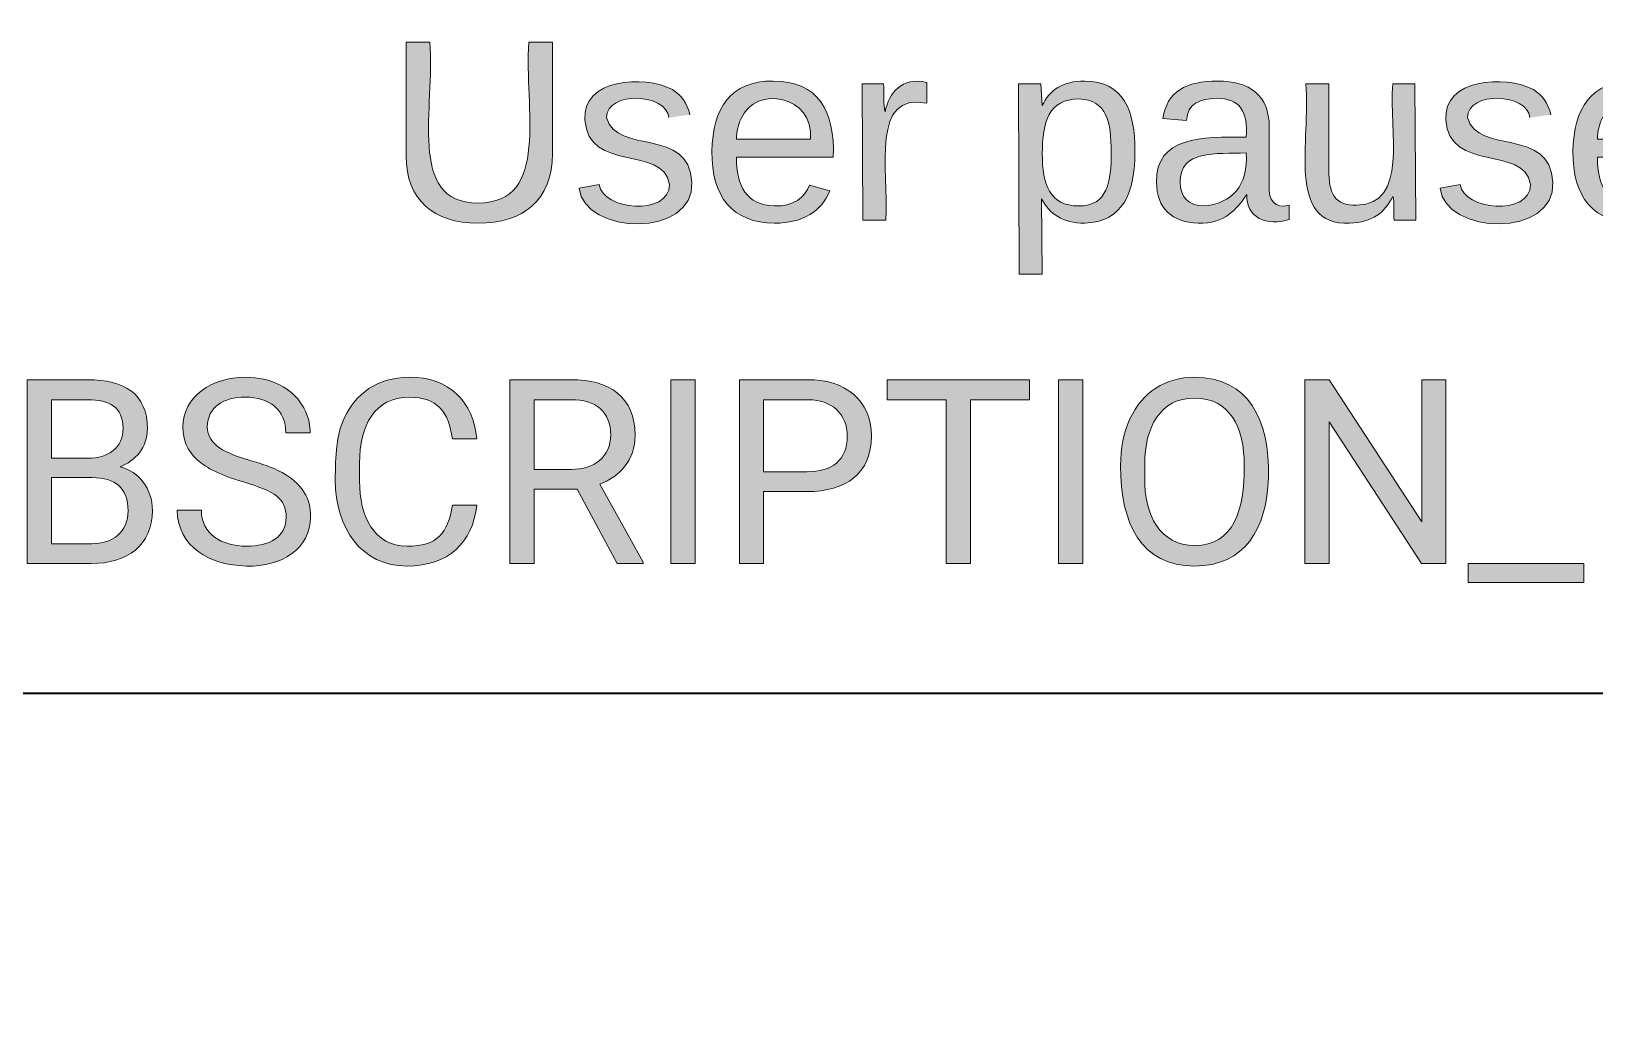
# Model space of a CAD drawing. Extents: x 3 to 1760, y 20 to 1040.
# Drawn here: x 566.7 to 660.8, y 562.4 to 622.4 of the extents above; entities that cross this region are included whole.
import ezdxf

# ---------------------------------------------------------------- set-up
doc = ezdxf.new("R2010")
doc.units = 0
doc.header["$MEASUREMENT"] = 0
doc.layers.add('Layer 1', color=7, linetype='Continuous', lineweight=0)

# ---------------------------------------------------------------- blocks, each defined once
blk = doc.blocks.new('Block_148')
at = {"layer": 'Layer 1', "true_color": 0x282c33, "transparency": 33554687}
h = blk.add_hatch(color=250, dxfattribs=at)
h.dxf.hatch_style = 2
edge = h.paths.add_edge_path()
edge.add_spline(control_points=[(598.112, 615.082), (598.069, 612.274), (596.384, 610.891), (593.618, 610.891), (590.982, 610.891), (589.297, 612.274), (589.297, 614.953), (589.297, 614.953), (589.297, 621.78), (589.297, 621.78), (589.297, 621.78), (590.723, 621.78), (590.723, 621.78), (591.069, 617.934), (589.297, 612.101), (593.618, 612.101), (598.026, 612.101), (596.384, 617.848), (596.686, 621.78), (596.686, 621.78), (598.112, 621.78), (598.112, 621.78), (598.112, 621.78), (598.112, 615.082), (598.112, 615.082)], knot_values=[0, 0, 0, 0, 1, 1, 1, 2, 2, 2, 3, 3, 3, 4, 4, 4, 5, 5, 5, 6, 6, 6, 7, 7, 7, 8, 8, 8, 8], degree=3, periodic=0)
edge.add_line((598.112, 615.082), (598.112, 615.082))
h = blk.add_hatch(color=250, dxfattribs=at)
h.dxf.hatch_style = 2
edge = h.paths.add_edge_path()
edge.add_spline(control_points=[(605.112, 617.243), (604.982, 618.712), (601.396, 618.885), (601.353, 617.243), (602.001, 614.953), (606.322, 616.724), (606.495, 613.354), (606.668, 609.983), (600.013, 610.156), (599.711, 613.008), (599.711, 613.008), (600.921, 613.224), (600.921, 613.224), (601.094, 611.669), (605.112, 611.28), (605.155, 613.224), (604.723, 615.644), (600.273, 613.872), (600.057, 617.113), (599.884, 619.576), (603.6, 619.835), (605.328, 618.928), (605.847, 618.625), (606.236, 618.107), (606.365, 617.416)], knot_values=[0, 0, 0, 0, 1, 1, 1, 2, 2, 2, 3, 3, 3, 4, 4, 4, 5, 5, 5, 6, 6, 6, 7, 7, 7, 8, 8, 8, 8], degree=3, periodic=0)
edge.add_line((606.365, 617.416), (605.112, 617.243))
h = blk.add_hatch(color=250, dxfattribs=at)
h.dxf.hatch_style = 2
edge = h.paths.add_edge_path()
edge.add_spline(control_points=[(611.378, 619.446), (614.1, 619.446), (615.094, 617.632), (615.007, 614.866), (615.007, 614.866), (609.174, 614.866), (609.174, 614.866), (609.174, 613.138), (609.779, 611.971), (611.464, 611.928), (612.587, 611.885), (613.322, 612.446), (613.581, 613.181), (613.581, 613.181), (614.791, 612.835), (614.791, 612.835), (614.316, 611.625), (613.192, 610.891), (611.464, 610.891), (608.958, 610.891), (607.661, 612.49), (607.705, 615.212), (607.748, 617.848), (608.828, 619.446), (611.378, 619.446)], knot_values=[0, 0, 0, 0, 1, 1, 1, 2, 2, 2, 3, 3, 3, 4, 4, 4, 5, 5, 5, 6, 6, 6, 7, 7, 7, 8, 8, 8, 8], degree=3, periodic=0)
edge = h.paths.add_edge_path()
edge.add_spline(control_points=[(613.624, 615.946), (613.884, 618.539), (610.341, 619.274), (609.433, 617.156), (609.303, 616.854), (609.174, 616.422), (609.174, 615.946), (609.174, 615.946), (613.624, 615.946), (613.624, 615.946)], knot_values=[0, 0, 0, 0, 1, 1, 1, 2, 2, 2, 3, 3, 3, 3], degree=3, periodic=0)
edge.add_line((613.624, 615.946), (613.624, 615.946))
h = blk.add_hatch(color=250, dxfattribs=at)
h.dxf.hatch_style = 2
edge = h.paths.add_edge_path()
edge.add_spline(control_points=[(620.624, 618.107), (617.254, 618.798), (618.334, 614.175), (618.161, 611.064), (618.161, 611.064), (616.779, 611.064), (616.779, 611.064), (616.779, 611.064), (616.736, 619.274), (616.736, 619.274), (616.736, 619.274), (618.032, 619.274), (618.032, 619.274), (618.075, 618.755), (617.989, 618.021), (618.118, 617.588), (618.378, 618.755), (619.112, 619.706), (620.624, 619.36), (620.624, 619.36), (620.624, 618.107), (620.624, 618.107)], knot_values=[0, 0, 0, 0, 1, 1, 1, 2, 2, 2, 3, 3, 3, 4, 4, 4, 5, 5, 5, 6, 6, 6, 7, 7, 7, 7], degree=3, periodic=0)
edge.add_line((620.624, 618.107), (620.624, 618.107))
at = {"layer": 'Layer 1'}
for points, knots in [([(598.112, 615.082), (598.069, 612.274), (596.384, 610.891), (593.618, 610.891), (590.982, 610.891), (589.297, 612.274), (589.297, 614.953), (589.297, 614.953), (589.297, 621.78), (589.297, 621.78), (589.297, 621.78), (590.723, 621.78), (590.723, 621.78), (591.069, 617.934), (589.297, 612.101), (593.618, 612.101), (598.026, 612.101), (596.384, 617.848), (596.686, 621.78), (596.686, 621.78), (598.112, 621.78), (598.112, 621.78), (598.112, 621.78), (598.112, 615.082), (598.112, 615.082)], [0, 0, 0, 0, 1, 1, 1, 2, 2, 2, 3, 3, 3, 4, 4, 4, 5, 5, 5, 6, 6, 6, 7, 7, 7, 8, 8, 8, 8]), ([(605.112, 617.243), (604.982, 618.712), (601.396, 618.885), (601.353, 617.243), (602.001, 614.953), (606.322, 616.724), (606.495, 613.354), (606.668, 609.983), (600.013, 610.156), (599.711, 613.008), (599.711, 613.008), (600.921, 613.224), (600.921, 613.224), (601.094, 611.669), (605.112, 611.28), (605.155, 613.224), (604.723, 615.644), (600.273, 613.872), (600.057, 617.113), (599.884, 619.576), (603.6, 619.835), (605.328, 618.928), (605.847, 618.625), (606.236, 618.107), (606.365, 617.416)], [0, 0, 0, 0, 1, 1, 1, 2, 2, 2, 3, 3, 3, 4, 4, 4, 5, 5, 5, 6, 6, 6, 7, 7, 7, 8, 8, 8, 8]), ([(611.378, 619.446), (614.1, 619.446), (615.094, 617.632), (615.007, 614.866), (615.007, 614.866), (609.174, 614.866), (609.174, 614.866), (609.174, 613.138), (609.779, 611.971), (611.464, 611.928), (612.587, 611.885), (613.322, 612.446), (613.581, 613.181), (613.581, 613.181), (614.791, 612.835), (614.791, 612.835), (614.316, 611.625), (613.192, 610.891), (611.464, 610.891), (608.958, 610.891), (607.661, 612.49), (607.705, 615.212), (607.748, 617.848), (608.828, 619.446), (611.378, 619.446)], [0, 0, 0, 0, 1, 1, 1, 2, 2, 2, 3, 3, 3, 4, 4, 4, 5, 5, 5, 6, 6, 6, 7, 7, 7, 8, 8, 8, 8]), ([(613.624, 615.946), (613.884, 618.539), (610.341, 619.274), (609.433, 617.156), (609.303, 616.854), (609.174, 616.422), (609.174, 615.946), (609.174, 615.946), (613.624, 615.946), (613.624, 615.946)], [0, 0, 0, 0, 1, 1, 1, 2, 2, 2, 3, 3, 3, 3]), ([(620.624, 618.107), (617.254, 618.798), (618.334, 614.175), (618.161, 611.064), (618.161, 611.064), (616.779, 611.064), (616.779, 611.064), (616.779, 611.064), (616.736, 619.274), (616.736, 619.274), (616.736, 619.274), (618.032, 619.274), (618.032, 619.274), (618.075, 618.755), (617.989, 618.021), (618.118, 617.588), (618.378, 618.755), (619.112, 619.706), (620.624, 619.36), (620.624, 619.36), (620.624, 618.107), (620.624, 618.107)], [0, 0, 0, 0, 1, 1, 1, 2, 2, 2, 3, 3, 3, 4, 4, 4, 5, 5, 5, 6, 6, 6, 7, 7, 7, 7])]:
    blk.add_open_spline(points, degree=3, knots=knots, dxfattribs=at)
blk = doc.blocks.new('Block_147')
at = {"layer": 'Layer 1'}
blk.add_blockref('Block_148', (0, 0), dxfattribs=at)
blk = doc.blocks.new('Block_150')
at = {"layer": 'Layer 1', "true_color": 0x282c33, "transparency": 33554687}
h = blk.add_hatch(color=250, dxfattribs=at)
h.dxf.hatch_style = 2
edge = h.paths.add_edge_path()
edge.add_spline(control_points=[(630.131, 619.446), (632.507, 619.403), (633.155, 617.675), (633.155, 615.212), (633.155, 612.749), (632.464, 610.977), (630.131, 610.891), (628.791, 610.891), (628.013, 611.453), (627.538, 612.36), (627.538, 612.36), (627.581, 607.823), (627.581, 607.823), (627.581, 607.823), (626.199, 607.823), (626.199, 607.823), (626.199, 607.823), (626.155, 619.274), (626.155, 619.274), (626.155, 619.274), (627.495, 619.274), (627.495, 619.274), (627.495, 619.274), (627.581, 617.977), (627.581, 617.977), (628.013, 618.885), (628.791, 619.446), (630.131, 619.446)], knot_values=[0, 0, 0, 0, 1, 1, 1, 2, 2, 2, 3, 3, 3, 4, 4, 4, 5, 5, 5, 6, 6, 6, 7, 7, 7, 8, 8, 8, 9, 9, 9, 9], degree=3, periodic=0)
edge = h.paths.add_edge_path()
edge.add_spline(control_points=[(629.785, 611.928), (631.513, 611.928), (631.729, 613.397), (631.729, 615.169), (631.729, 616.94), (631.47, 618.323), (629.785, 618.366), (627.97, 618.366), (627.581, 616.983), (627.581, 615.082), (627.581, 613.224), (628.013, 611.928), (629.785, 611.928)], knot_values=[0, 0, 0, 0, 1, 1, 1, 2, 2, 2, 3, 3, 3, 4, 4, 4, 4], degree=3, periodic=0)
edge.add_line((629.785, 611.928), (629.785, 611.928))
h = blk.add_hatch(color=250, dxfattribs=at)
h.dxf.hatch_style = 2
edge = h.paths.add_edge_path()
edge.add_spline(control_points=[(639.896, 612.619), (639.248, 611.712), (638.557, 610.848), (636.958, 610.891), (635.402, 610.934), (634.452, 611.798), (634.452, 613.354), (634.408, 616.119), (637.174, 616.076), (639.853, 616.076), (639.983, 617.588), (639.464, 618.409), (638.081, 618.409), (637.044, 618.366), (636.31, 618.107), (636.266, 617.07), (636.266, 617.07), (634.841, 617.2), (634.841, 617.2), (635.057, 618.798), (636.266, 619.446), (638.124, 619.446), (640.069, 619.446), (641.236, 618.582), (641.236, 616.681), (641.236, 616.681), (641.236, 613.138), (641.236, 613.138), (641.192, 612.274), (641.538, 611.755), (642.445, 611.971), (642.445, 611.971), (642.445, 611.107), (642.445, 611.107), (641.106, 610.718), (639.81, 611.193), (639.896, 612.619)], knot_values=[0, 0, 0, 0, 1, 1, 1, 2, 2, 2, 3, 3, 3, 4, 4, 4, 5, 5, 5, 6, 6, 6, 7, 7, 7, 8, 8, 8, 9, 9, 9, 10, 10, 10, 11, 11, 11, 12, 12, 12, 12], degree=3, periodic=0)
edge = h.paths.add_edge_path()
edge.add_spline(control_points=[(635.878, 613.354), (635.878, 612.49), (636.396, 611.928), (637.26, 611.928), (639.032, 612.058), (639.983, 613.181), (639.853, 615.125), (637.995, 615.039), (635.878, 615.341), (635.878, 613.354)], knot_values=[0, 0, 0, 0, 1, 1, 1, 2, 2, 2, 3, 3, 3, 3], degree=3, periodic=0)
edge.add_line((635.878, 613.354), (635.878, 613.354))
h = blk.add_hatch(color=250, dxfattribs=at)
h.dxf.hatch_style = 2
edge = h.paths.add_edge_path()
edge.add_spline(control_points=[(646.075, 610.891), (642.229, 610.718), (643.742, 615.903), (643.439, 619.274), (643.439, 619.274), (644.822, 619.274), (644.822, 619.274), (644.822, 619.274), (644.822, 614.088), (644.822, 614.088), (644.822, 612.749), (645.124, 611.928), (646.507, 611.971), (649.618, 612.058), (648.452, 616.335), (648.668, 619.274), (648.668, 619.274), (650.007, 619.274), (650.007, 619.274), (650.007, 619.274), (650.05, 611.064), (650.05, 611.064), (650.05, 611.064), (648.754, 611.064), (648.754, 611.064), (648.711, 611.496), (648.797, 612.144), (648.668, 612.49), (648.192, 611.539), (647.458, 610.934), (646.075, 610.891)], knot_values=[0, 0, 0, 0, 1, 1, 1, 2, 2, 2, 3, 3, 3, 4, 4, 4, 5, 5, 5, 6, 6, 6, 7, 7, 7, 8, 8, 8, 9, 9, 9, 10, 10, 10, 10], degree=3, periodic=0)
edge.add_line((646.075, 610.891), (646.075, 610.891))
h = blk.add_hatch(color=250, dxfattribs=at)
h.dxf.hatch_style = 2
edge = h.paths.add_edge_path()
edge.add_spline(control_points=[(656.921, 617.243), (656.791, 618.712), (653.205, 618.885), (653.162, 617.243), (653.81, 614.953), (658.131, 616.724), (658.303, 613.354), (658.476, 609.983), (651.822, 610.156), (651.52, 613.008), (651.52, 613.008), (652.729, 613.224), (652.729, 613.224), (652.902, 611.669), (656.921, 611.28), (656.964, 613.224), (656.532, 615.644), (652.081, 613.872), (651.865, 617.113), (651.692, 619.576), (655.408, 619.835), (657.137, 618.928), (657.655, 618.625), (658.044, 618.107), (658.174, 617.416)], knot_values=[0, 0, 0, 0, 1, 1, 1, 2, 2, 2, 3, 3, 3, 4, 4, 4, 5, 5, 5, 6, 6, 6, 7, 7, 7, 8, 8, 8, 8], degree=3, periodic=0)
edge.add_line((658.174, 617.416), (656.921, 617.243))
h = blk.add_hatch(color=250, dxfattribs=at)
h.dxf.hatch_style = 2
edge = h.paths.add_edge_path()
edge.add_spline(control_points=[(663.186, 619.446), (665.908, 619.446), (666.902, 617.632), (666.816, 614.866), (666.816, 614.866), (660.983, 614.866), (660.983, 614.866), (660.983, 613.138), (661.587, 611.971), (663.273, 611.928), (664.396, 611.885), (665.131, 612.446), (665.39, 613.181), (665.39, 613.181), (666.6, 612.835), (666.6, 612.835), (666.124, 611.625), (665.001, 610.891), (663.273, 610.891), (660.766, 610.891), (659.47, 612.49), (659.513, 615.212), (659.557, 617.848), (660.637, 619.446), (663.186, 619.446)], knot_values=[0, 0, 0, 0, 1, 1, 1, 2, 2, 2, 3, 3, 3, 4, 4, 4, 5, 5, 5, 6, 6, 6, 7, 7, 7, 8, 8, 8, 8], degree=3, periodic=0)
edge = h.paths.add_edge_path()
edge.add_spline(control_points=[(665.433, 615.946), (665.692, 618.539), (662.149, 619.274), (661.242, 617.156), (661.112, 616.854), (660.983, 616.422), (660.983, 615.946), (660.983, 615.946), (665.433, 615.946), (665.433, 615.946)], knot_values=[0, 0, 0, 0, 1, 1, 1, 2, 2, 2, 3, 3, 3, 3], degree=3, periodic=0)
edge.add_line((665.433, 615.946), (665.433, 615.946))
h = blk.add_hatch(color=250, dxfattribs=at)
h.dxf.hatch_style = 2
edge = h.paths.add_edge_path()
edge.add_spline(control_points=[(673.341, 617.243), (673.211, 618.712), (669.624, 618.885), (669.581, 617.243), (670.229, 614.953), (674.55, 616.724), (674.723, 613.354), (674.896, 609.983), (668.242, 610.156), (667.939, 613.008), (667.939, 613.008), (669.149, 613.224), (669.149, 613.224), (669.322, 611.669), (673.341, 611.28), (673.384, 613.224), (672.952, 615.644), (668.501, 613.872), (668.285, 617.113), (668.112, 619.576), (671.828, 619.835), (673.557, 618.928), (674.075, 618.625), (674.464, 618.107), (674.594, 617.416)], knot_values=[0, 0, 0, 0, 1, 1, 1, 2, 2, 2, 3, 3, 3, 4, 4, 4, 5, 5, 5, 6, 6, 6, 7, 7, 7, 8, 8, 8, 8], degree=3, periodic=0)
edge.add_line((674.594, 617.416), (673.341, 617.243))
at = {"layer": 'Layer 1'}
for points, knots in [([(630.131, 619.446), (632.507, 619.403), (633.155, 617.675), (633.155, 615.212), (633.155, 612.749), (632.464, 610.977), (630.131, 610.891), (628.791, 610.891), (628.013, 611.453), (627.538, 612.36), (627.538, 612.36), (627.581, 607.823), (627.581, 607.823), (627.581, 607.823), (626.199, 607.823), (626.199, 607.823), (626.199, 607.823), (626.155, 619.274), (626.155, 619.274), (626.155, 619.274), (627.495, 619.274), (627.495, 619.274), (627.495, 619.274), (627.581, 617.977), (627.581, 617.977), (628.013, 618.885), (628.791, 619.446), (630.131, 619.446)], [0, 0, 0, 0, 1, 1, 1, 2, 2, 2, 3, 3, 3, 4, 4, 4, 5, 5, 5, 6, 6, 6, 7, 7, 7, 8, 8, 8, 9, 9, 9, 9]), ([(639.896, 612.619), (639.248, 611.712), (638.557, 610.848), (636.958, 610.891), (635.402, 610.934), (634.452, 611.798), (634.452, 613.354), (634.408, 616.119), (637.174, 616.076), (639.853, 616.076), (639.983, 617.588), (639.464, 618.409), (638.081, 618.409), (637.044, 618.366), (636.31, 618.107), (636.266, 617.07), (636.266, 617.07), (634.841, 617.2), (634.841, 617.2), (635.057, 618.798), (636.266, 619.446), (638.124, 619.446), (640.069, 619.446), (641.236, 618.582), (641.236, 616.681), (641.236, 616.681), (641.236, 613.138), (641.236, 613.138), (641.192, 612.274), (641.538, 611.755), (642.445, 611.971), (642.445, 611.971), (642.445, 611.107), (642.445, 611.107), (641.106, 610.718), (639.81, 611.193), (639.896, 612.619)], [0, 0, 0, 0, 1, 1, 1, 2, 2, 2, 3, 3, 3, 4, 4, 4, 5, 5, 5, 6, 6, 6, 7, 7, 7, 8, 8, 8, 9, 9, 9, 10, 10, 10, 11, 11, 11, 12, 12, 12, 12]), ([(646.075, 610.891), (642.229, 610.718), (643.742, 615.903), (643.439, 619.274), (643.439, 619.274), (644.822, 619.274), (644.822, 619.274), (644.822, 619.274), (644.822, 614.088), (644.822, 614.088), (644.822, 612.749), (645.124, 611.928), (646.507, 611.971), (649.618, 612.058), (648.452, 616.335), (648.668, 619.274), (648.668, 619.274), (650.007, 619.274), (650.007, 619.274), (650.007, 619.274), (650.05, 611.064), (650.05, 611.064), (650.05, 611.064), (648.754, 611.064), (648.754, 611.064), (648.711, 611.496), (648.797, 612.144), (648.668, 612.49), (648.192, 611.539), (647.458, 610.934), (646.075, 610.891)], [0, 0, 0, 0, 1, 1, 1, 2, 2, 2, 3, 3, 3, 4, 4, 4, 5, 5, 5, 6, 6, 6, 7, 7, 7, 8, 8, 8, 9, 9, 9, 10, 10, 10, 10]), ([(656.921, 617.243), (656.791, 618.712), (653.205, 618.885), (653.162, 617.243), (653.81, 614.953), (658.131, 616.724), (658.303, 613.354), (658.476, 609.983), (651.822, 610.156), (651.52, 613.008), (651.52, 613.008), (652.729, 613.224), (652.729, 613.224), (652.902, 611.669), (656.921, 611.28), (656.964, 613.224), (656.532, 615.644), (652.081, 613.872), (651.865, 617.113), (651.692, 619.576), (655.408, 619.835), (657.137, 618.928), (657.655, 618.625), (658.044, 618.107), (658.174, 617.416)], [0, 0, 0, 0, 1, 1, 1, 2, 2, 2, 3, 3, 3, 4, 4, 4, 5, 5, 5, 6, 6, 6, 7, 7, 7, 8, 8, 8, 8]), ([(663.186, 619.446), (665.908, 619.446), (666.902, 617.632), (666.816, 614.866), (666.816, 614.866), (660.983, 614.866), (660.983, 614.866), (660.983, 613.138), (661.587, 611.971), (663.273, 611.928), (664.396, 611.885), (665.131, 612.446), (665.39, 613.181), (665.39, 613.181), (666.6, 612.835), (666.6, 612.835), (666.124, 611.625), (665.001, 610.891), (663.273, 610.891), (660.766, 610.891), (659.47, 612.49), (659.513, 615.212), (659.557, 617.848), (660.637, 619.446), (663.186, 619.446)], [0, 0, 0, 0, 1, 1, 1, 2, 2, 2, 3, 3, 3, 4, 4, 4, 5, 5, 5, 6, 6, 6, 7, 7, 7, 8, 8, 8, 8]), ([(665.433, 615.946), (665.692, 618.539), (662.149, 619.274), (661.242, 617.156), (661.112, 616.854), (660.983, 616.422), (660.983, 615.946), (660.983, 615.946), (665.433, 615.946), (665.433, 615.946)], [0, 0, 0, 0, 1, 1, 1, 2, 2, 2, 3, 3, 3, 3]), ([(673.341, 617.243), (673.211, 618.712), (669.624, 618.885), (669.581, 617.243), (670.229, 614.953), (674.55, 616.724), (674.723, 613.354), (674.896, 609.983), (668.242, 610.156), (667.939, 613.008), (667.939, 613.008), (669.149, 613.224), (669.149, 613.224), (669.322, 611.669), (673.341, 611.28), (673.384, 613.224), (672.952, 615.644), (668.501, 613.872), (668.285, 617.113), (668.112, 619.576), (671.828, 619.835), (673.557, 618.928), (674.075, 618.625), (674.464, 618.107), (674.594, 617.416)], [0, 0, 0, 0, 1, 1, 1, 2, 2, 2, 3, 3, 3, 4, 4, 4, 5, 5, 5, 6, 6, 6, 7, 7, 7, 8, 8, 8, 8]), ([(629.785, 611.928), (631.513, 611.928), (631.729, 613.397), (631.729, 615.169), (631.729, 616.94), (631.47, 618.323), (629.785, 618.366), (627.97, 618.366), (627.581, 616.983), (627.581, 615.082), (627.581, 613.224), (628.013, 611.928), (629.785, 611.928)], [0, 0, 0, 0, 1, 1, 1, 2, 2, 2, 3, 3, 3, 4, 4, 4, 4]), ([(635.878, 613.354), (635.878, 612.49), (636.396, 611.928), (637.26, 611.928), (639.032, 612.058), (639.983, 613.181), (639.853, 615.125), (637.995, 615.039), (635.878, 615.341), (635.878, 613.354)], [0, 0, 0, 0, 1, 1, 1, 2, 2, 2, 3, 3, 3, 3])]:
    blk.add_open_spline(points, degree=3, knots=knots, dxfattribs=at)
blk = doc.blocks.new('Block_149')
at = {"layer": 'Layer 1'}
blk.add_blockref('Block_150', (0, 0), dxfattribs=at)
blk = doc.blocks.new('Block_152')
at = {"layer": 'Layer 1', "true_color": 0x282c33, "transparency": 33554687}
h = blk.add_hatch(color=250, dxfattribs=at)
h.dxf.hatch_style = 2
edge = h.paths.add_edge_path()
edge.add_spline(control_points=[(570.372, 591.603), (571.67, 591.587), (572.567, 592.324), (572.567, 593.585), (572.567, 594.914), (571.845, 595.583), (570.394, 595.583), (570.394, 595.583), (567.964, 595.583), (567.964, 595.583), (567.964, 595.583), (567.964, 591.603), (567.964, 591.603), (567.964, 591.603), (570.372, 591.603), (570.372, 591.603)], knot_values=[0, 0, 0, 0, 1, 1, 1, 2, 2, 2, 3, 3, 3, 4, 4, 4, 5, 5, 5, 5], degree=3, periodic=0)
edge = h.paths.add_edge_path()
edge.add_spline(control_points=[(574.033, 593.6), (574.025, 591.511), (572.536, 590.41), (570.341, 590.41), (570.341, 590.41), (566.506, 590.41), (566.506, 590.41), (566.506, 590.41), (566.506, 601.469), (566.506, 601.469), (566.506, 601.469), (570.121, 601.469), (570.121, 601.469), (572.354, 601.477), (573.736, 600.618), (573.736, 598.522), (573.736, 597.36), (572.984, 596.6), (572.096, 596.228), (573.205, 595.94), (574.033, 594.96), (574.033, 593.6)], knot_values=[0, 0, 0, 0, 1, 1, 1, 2, 2, 2, 3, 3, 3, 4, 4, 4, 5, 5, 5, 6, 6, 6, 7, 7, 7, 7], degree=3, periodic=0)
edge = h.paths.add_edge_path()
edge.add_spline(control_points=[(572.271, 598.53), (572.255, 599.836), (571.481, 600.269), (570.121, 600.269), (570.121, 600.269), (567.964, 600.269), (567.964, 600.269), (567.964, 600.269), (567.964, 596.752), (567.964, 596.752), (567.964, 596.752), (570.167, 596.752), (570.167, 596.752), (571.359, 596.73), (572.278, 597.39), (572.271, 598.53)], knot_values=[0, 0, 0, 0, 1, 1, 1, 2, 2, 2, 3, 3, 3, 4, 4, 4, 5, 5, 5, 5], degree=3, periodic=0)
edge.add_line((572.271, 598.53), (572.271, 598.53))
h = blk.add_hatch(color=250, dxfattribs=at)
h.dxf.hatch_style = 2
edge = h.paths.add_edge_path()
edge.add_spline(control_points=[(579.699, 591.451), (581.058, 591.451), (582.084, 591.982), (582.084, 593.205), (582.084, 593.745), (581.894, 594.17), (581.514, 594.466), (581.134, 594.762), (580.443, 595.051), (579.448, 595.34), (578.195, 595.697), (577.284, 596.145), (576.714, 596.669), (576.144, 597.193), (575.863, 597.838), (575.863, 598.606), (575.863, 600.467), (577.618, 601.621), (579.623, 601.621), (581.188, 601.621), (582.426, 600.945), (583.033, 599.965), (583.36, 599.449), (583.527, 598.887), (583.527, 598.271), (583.527, 598.271), (582.061, 598.271), (582.061, 598.271), (582.061, 599.669), (581.081, 600.421), (579.623, 600.421), (578.317, 600.421), (577.352, 599.844), (577.337, 598.628), (577.337, 598.18), (577.534, 597.801), (577.914, 597.489), (578.294, 597.178), (578.939, 596.897), (579.858, 596.631), (581.415, 596.183), (582.479, 595.75), (583.17, 594.686), (583.436, 594.284), (583.55, 593.782), (583.55, 593.22), (583.535, 591.276), (581.795, 590.197), (579.699, 590.258), (577.435, 590.319), (575.59, 591.39), (575.514, 593.615), (575.514, 593.615), (576.98, 593.615), (576.98, 593.615), (576.98, 592.195), (578.195, 591.451), (579.699, 591.451)], knot_values=[0, 0, 0, 0, 1, 1, 1, 2, 2, 2, 3, 3, 3, 4, 4, 4, 5, 5, 5, 6, 6, 6, 7, 7, 7, 8, 8, 8, 9, 9, 9, 10, 10, 10, 11, 11, 11, 12, 12, 12, 13, 13, 13, 14, 14, 14, 15, 15, 15, 16, 16, 16, 17, 17, 17, 18, 18, 18, 19, 19, 19, 19], degree=3, periodic=0)
edge.add_line((579.699, 591.451), (579.699, 591.451))
h = blk.add_hatch(color=250, dxfattribs=at)
h.dxf.hatch_style = 2
edge = h.paths.add_edge_path()
edge.add_spline(control_points=[(589.36, 591.451), (591.168, 591.451), (591.814, 592.225), (592.087, 593.919), (592.087, 593.919), (593.553, 593.919), (593.553, 593.919), (593.31, 591.663), (591.821, 590.258), (589.36, 590.258), (586.618, 590.258), (585.039, 592.529), (585.039, 595.423), (585.039, 596.919), (585.099, 598.157), (585.593, 599.198), (586.261, 600.611), (587.545, 601.606), (589.489, 601.621), (591.89, 601.636), (593.356, 600.14), (593.553, 597.914), (593.553, 597.914), (592.087, 597.914), (592.087, 597.914), (591.852, 599.525), (591.191, 600.421), (589.489, 600.421), (587.423, 600.421), (586.474, 598.72), (586.504, 596.449), (586.504, 596.449), (586.504, 595.378), (586.504, 595.378), (586.482, 593.236), (587.378, 591.451), (589.36, 591.451)], knot_values=[0, 0, 0, 0, 1, 1, 1, 2, 2, 2, 3, 3, 3, 4, 4, 4, 5, 5, 5, 6, 6, 6, 7, 7, 7, 8, 8, 8, 9, 9, 9, 10, 10, 10, 11, 11, 11, 12, 12, 12, 12], degree=3, periodic=0)
edge.add_line((589.36, 591.451), (589.36, 591.451))
h = blk.add_hatch(color=250, dxfattribs=at)
h.dxf.hatch_style = 2
edge = h.paths.add_edge_path()
edge.add_spline(control_points=[(603.078, 598.142), (603.078, 596.616), (602.151, 595.636), (600.966, 595.195), (600.966, 595.195), (603.564, 590.501), (603.564, 590.501), (603.564, 590.501), (603.564, 590.41), (603.564, 590.41), (603.564, 590.41), (601.999, 590.41), (601.999, 590.41), (601.999, 590.41), (599.599, 594.884), (599.599, 594.884), (599.599, 594.884), (597.001, 594.884), (597.001, 594.884), (597.001, 594.884), (597.001, 590.41), (597.001, 590.41), (597.001, 590.41), (595.535, 590.41), (595.535, 590.41), (595.535, 590.41), (595.535, 601.469), (595.535, 601.469), (595.535, 601.469), (599.196, 601.469), (599.196, 601.469), (601.551, 601.484), (603.078, 600.413), (603.078, 598.142)], knot_values=[0, 0, 0, 0, 1, 1, 1, 2, 2, 2, 3, 3, 3, 4, 4, 4, 5, 5, 5, 6, 6, 6, 7, 7, 7, 8, 8, 8, 9, 9, 9, 10, 10, 10, 11, 11, 11, 11], degree=3, periodic=0)
edge = h.paths.add_edge_path()
edge.add_spline(control_points=[(601.612, 598.142), (601.612, 599.563), (600.7, 600.269), (599.234, 600.269), (599.234, 600.269), (597.001, 600.269), (597.001, 600.269), (597.001, 600.269), (597.001, 596.076), (597.001, 596.076), (597.001, 596.076), (599.242, 596.076), (599.242, 596.076), (600.602, 596.054), (601.619, 596.843), (601.612, 598.142)], knot_values=[0, 0, 0, 0, 1, 1, 1, 2, 2, 2, 3, 3, 3, 4, 4, 4, 5, 5, 5, 5], degree=3, periodic=0)
edge.add_line((601.612, 598.142), (601.612, 598.142))
h = blk.add_hatch(color=250, dxfattribs=at)
h.dxf.hatch_style = 2
edge = h.paths.add_edge_path()
edge.add_spline(control_points=[(606.686, 590.41), (606.686, 590.41), (605.227, 590.41), (605.227, 590.41), (605.227, 590.41), (605.227, 601.469), (605.227, 601.469), (605.227, 601.469), (606.686, 601.469), (606.686, 601.469), (606.686, 601.469), (606.686, 590.41), (606.686, 590.41)], knot_values=[0, 0, 0, 0, 1, 1, 1, 2, 2, 2, 3, 3, 3, 4, 4, 4, 4], degree=3, periodic=0)
edge.add_line((606.686, 590.41), (606.686, 590.41))
h = blk.add_hatch(color=250, dxfattribs=at)
h.dxf.hatch_style = 2
edge = h.paths.add_edge_path()
edge.add_spline(control_points=[(617.304, 598.089), (617.297, 595.833), (615.77, 594.74), (613.415, 594.74), (613.415, 594.74), (610.81, 594.74), (610.81, 594.74), (610.81, 594.74), (610.81, 590.41), (610.81, 590.41), (610.81, 590.41), (609.352, 590.41), (609.352, 590.41), (609.352, 590.41), (609.352, 601.469), (609.352, 601.469), (609.352, 601.469), (613.43, 601.469), (613.43, 601.469), (615.686, 601.515), (617.304, 600.223), (617.304, 598.089)], knot_values=[0, 0, 0, 0, 1, 1, 1, 2, 2, 2, 3, 3, 3, 4, 4, 4, 5, 5, 5, 6, 6, 6, 7, 7, 7, 7], degree=3, periodic=0)
edge = h.paths.add_edge_path()
edge.add_spline(control_points=[(615.846, 598.074), (615.853, 599.426), (614.889, 600.261), (613.514, 600.269), (613.514, 600.269), (610.81, 600.269), (610.81, 600.269), (610.81, 600.269), (610.81, 595.932), (610.81, 595.932), (610.81, 595.932), (613.43, 595.932), (613.43, 595.932), (614.919, 595.924), (615.846, 596.631), (615.846, 598.074)], knot_values=[0, 0, 0, 0, 1, 1, 1, 2, 2, 2, 3, 3, 3, 4, 4, 4, 5, 5, 5, 5], degree=3, periodic=0)
edge.add_line((615.846, 598.074), (615.846, 598.074))
h = blk.add_hatch(color=250, dxfattribs=at)
h.dxf.hatch_style = 2
edge = h.paths.add_edge_path()
edge.add_spline(control_points=[(626.806, 600.269), (626.806, 600.269), (623.251, 600.269), (623.251, 600.269), (623.251, 600.269), (623.251, 590.41), (623.251, 590.41), (623.251, 590.41), (621.801, 590.41), (621.801, 590.41), (621.801, 590.41), (621.801, 600.269), (621.801, 600.269), (621.801, 600.269), (618.254, 600.269), (618.254, 600.269), (618.254, 600.269), (618.254, 601.469), (618.254, 601.469), (618.254, 601.469), (626.806, 601.469), (626.806, 601.469), (626.806, 601.469), (626.806, 600.269), (626.806, 600.269)], knot_values=[0, 0, 0, 0, 1, 1, 1, 2, 2, 2, 3, 3, 3, 4, 4, 4, 5, 5, 5, 6, 6, 6, 7, 7, 7, 8, 8, 8, 8], degree=3, periodic=0)
edge.add_line((626.806, 600.269), (626.806, 600.269))
h = blk.add_hatch(color=250, dxfattribs=at)
h.dxf.hatch_style = 2
edge = h.paths.add_edge_path()
edge.add_spline(control_points=[(630.011, 590.41), (630.011, 590.41), (628.553, 590.41), (628.553, 590.41), (628.553, 590.41), (628.553, 601.469), (628.553, 601.469), (628.553, 601.469), (630.011, 601.469), (630.011, 601.469), (630.011, 601.469), (630.011, 590.41), (630.011, 590.41)], knot_values=[0, 0, 0, 0, 1, 1, 1, 2, 2, 2, 3, 3, 3, 4, 4, 4, 4], degree=3, periodic=0)
edge.add_line((630.011, 590.41), (630.011, 590.41))
h = blk.add_hatch(color=250, dxfattribs=at)
h.dxf.hatch_style = 2
edge = h.paths.add_edge_path()
edge.add_spline(control_points=[(636.733, 601.621), (639.969, 601.621), (641.283, 599.092), (641.184, 595.583), (641.101, 592.484), (639.764, 590.258), (636.749, 590.258), (633.543, 590.258), (632.29, 592.787), (632.29, 596.281), (632.29, 598.423), (633.095, 600.132), (634.417, 600.968), (635.093, 601.393), (635.86, 601.621), (636.733, 601.621)], knot_values=[0, 0, 0, 0, 1, 1, 1, 2, 2, 2, 3, 3, 3, 4, 4, 4, 5, 5, 5, 5], degree=3, periodic=0)
edge = h.paths.add_edge_path()
edge.add_spline(control_points=[(636.749, 591.496), (639.118, 591.496), (639.734, 593.615), (639.734, 596.297), (639.734, 598.636), (638.853, 600.368), (636.733, 600.368), (634.69, 600.368), (633.741, 598.606), (633.741, 596.395), (633.741, 596.395), (633.741, 595.583), (633.741, 595.583), (633.71, 593.319), (634.675, 591.496), (636.749, 591.496)], knot_values=[0, 0, 0, 0, 1, 1, 1, 2, 2, 2, 3, 3, 3, 4, 4, 4, 5, 5, 5, 5], degree=3, periodic=0)
edge.add_line((636.749, 591.496), (636.749, 591.496))
h = blk.add_hatch(color=250, dxfattribs=at)
h.dxf.hatch_style = 2
edge = h.paths.add_edge_path()
edge.add_spline(control_points=[(651.871, 590.41), (651.871, 590.41), (650.405, 590.41), (650.405, 590.41), (650.405, 590.41), (644.838, 598.932), (644.838, 598.932), (644.838, 598.932), (644.838, 590.41), (644.838, 590.41), (644.838, 590.41), (643.372, 590.41), (643.372, 590.41), (643.372, 590.41), (643.372, 601.469), (643.372, 601.469), (643.372, 601.469), (644.838, 601.469), (644.838, 601.469), (644.838, 601.469), (650.42, 592.909), (650.42, 592.909), (650.42, 592.909), (650.42, 601.469), (650.42, 601.469), (650.42, 601.469), (651.871, 601.469), (651.871, 601.469), (651.871, 601.469), (651.871, 590.41), (651.871, 590.41)], knot_values=[0, 0, 0, 0, 1, 1, 1, 2, 2, 2, 3, 3, 3, 4, 4, 4, 5, 5, 5, 6, 6, 6, 7, 7, 7, 8, 8, 8, 9, 9, 9, 10, 10, 10, 10], degree=3, periodic=0)
edge.add_line((651.871, 590.41), (651.871, 590.41))
h = blk.add_hatch(color=250, dxfattribs=at)
h.dxf.hatch_style = 2
edge = h.paths.add_edge_path()
edge.add_spline(control_points=[(660.165, 589.263), (660.165, 589.263), (653.208, 589.263), (653.208, 589.263), (653.208, 589.263), (653.208, 590.41), (653.208, 590.41), (653.208, 590.41), (660.165, 590.41), (660.165, 590.41), (660.165, 590.41), (660.165, 589.263), (660.165, 589.263)], knot_values=[0, 0, 0, 0, 1, 1, 1, 2, 2, 2, 3, 3, 3, 4, 4, 4, 4], degree=3, periodic=0)
edge.add_line((660.165, 589.263), (660.165, 589.263))
at = {"layer": 'Layer 1'}
for points, knots in [([(574.033, 593.6), (574.025, 591.511), (572.536, 590.41), (570.341, 590.41), (570.341, 590.41), (566.506, 590.41), (566.506, 590.41), (566.506, 590.41), (566.506, 601.469), (566.506, 601.469), (566.506, 601.469), (570.121, 601.469), (570.121, 601.469), (572.354, 601.477), (573.736, 600.618), (573.736, 598.522), (573.736, 597.36), (572.984, 596.6), (572.096, 596.228), (573.205, 595.94), (574.033, 594.96), (574.033, 593.6)], [0, 0, 0, 0, 1, 1, 1, 2, 2, 2, 3, 3, 3, 4, 4, 4, 5, 5, 5, 6, 6, 6, 7, 7, 7, 7]), ([(579.699, 591.451), (581.058, 591.451), (582.084, 591.982), (582.084, 593.205), (582.084, 593.745), (581.894, 594.17), (581.514, 594.466), (581.134, 594.762), (580.443, 595.051), (579.448, 595.34), (578.195, 595.697), (577.284, 596.145), (576.714, 596.669), (576.144, 597.193), (575.863, 597.838), (575.863, 598.606), (575.863, 600.467), (577.618, 601.621), (579.623, 601.621), (581.188, 601.621), (582.426, 600.945), (583.033, 599.965), (583.36, 599.449), (583.527, 598.887), (583.527, 598.271), (583.527, 598.271), (582.061, 598.271), (582.061, 598.271), (582.061, 599.669), (581.081, 600.421), (579.623, 600.421), (578.317, 600.421), (577.352, 599.844), (577.337, 598.628), (577.337, 598.18), (577.534, 597.801), (577.914, 597.489), (578.294, 597.178), (578.939, 596.897), (579.858, 596.631), (581.415, 596.183), (582.479, 595.75), (583.17, 594.686), (583.436, 594.284), (583.55, 593.782), (583.55, 593.22), (583.535, 591.276), (581.795, 590.197), (579.699, 590.258), (577.435, 590.319), (575.59, 591.39), (575.514, 593.615), (575.514, 593.615), (576.98, 593.615), (576.98, 593.615), (576.98, 592.195), (578.195, 591.451), (579.699, 591.451)], [0, 0, 0, 0, 1, 1, 1, 2, 2, 2, 3, 3, 3, 4, 4, 4, 5, 5, 5, 6, 6, 6, 7, 7, 7, 8, 8, 8, 9, 9, 9, 10, 10, 10, 11, 11, 11, 12, 12, 12, 13, 13, 13, 14, 14, 14, 15, 15, 15, 16, 16, 16, 17, 17, 17, 18, 18, 18, 19, 19, 19, 19]), ([(589.36, 591.451), (591.168, 591.451), (591.814, 592.225), (592.087, 593.919), (592.087, 593.919), (593.553, 593.919), (593.553, 593.919), (593.31, 591.663), (591.821, 590.258), (589.36, 590.258), (586.618, 590.258), (585.039, 592.529), (585.039, 595.423), (585.039, 596.919), (585.099, 598.157), (585.593, 599.198), (586.261, 600.611), (587.545, 601.606), (589.489, 601.621), (591.89, 601.636), (593.356, 600.14), (593.553, 597.914), (593.553, 597.914), (592.087, 597.914), (592.087, 597.914), (591.852, 599.525), (591.191, 600.421), (589.489, 600.421), (587.423, 600.421), (586.474, 598.72), (586.504, 596.449), (586.504, 596.449), (586.504, 595.378), (586.504, 595.378), (586.482, 593.236), (587.378, 591.451), (589.36, 591.451)], [0, 0, 0, 0, 1, 1, 1, 2, 2, 2, 3, 3, 3, 4, 4, 4, 5, 5, 5, 6, 6, 6, 7, 7, 7, 8, 8, 8, 9, 9, 9, 10, 10, 10, 11, 11, 11, 12, 12, 12, 12]), ([(603.078, 598.142), (603.078, 596.616), (602.151, 595.636), (600.966, 595.195), (600.966, 595.195), (603.564, 590.501), (603.564, 590.501), (603.564, 590.501), (603.564, 590.41), (603.564, 590.41), (603.564, 590.41), (601.999, 590.41), (601.999, 590.41), (601.999, 590.41), (599.599, 594.884), (599.599, 594.884), (599.599, 594.884), (597.001, 594.884), (597.001, 594.884), (597.001, 594.884), (597.001, 590.41), (597.001, 590.41), (597.001, 590.41), (595.535, 590.41), (595.535, 590.41), (595.535, 590.41), (595.535, 601.469), (595.535, 601.469), (595.535, 601.469), (599.196, 601.469), (599.196, 601.469), (601.551, 601.484), (603.078, 600.413), (603.078, 598.142)], [0, 0, 0, 0, 1, 1, 1, 2, 2, 2, 3, 3, 3, 4, 4, 4, 5, 5, 5, 6, 6, 6, 7, 7, 7, 8, 8, 8, 9, 9, 9, 10, 10, 10, 11, 11, 11, 11]), ([(606.686, 590.41), (606.686, 590.41), (605.227, 590.41), (605.227, 590.41), (605.227, 590.41), (605.227, 601.469), (605.227, 601.469), (605.227, 601.469), (606.686, 601.469), (606.686, 601.469), (606.686, 601.469), (606.686, 590.41), (606.686, 590.41)], [0, 0, 0, 0, 1, 1, 1, 2, 2, 2, 3, 3, 3, 4, 4, 4, 4]), ([(617.304, 598.089), (617.297, 595.833), (615.77, 594.74), (613.415, 594.74), (613.415, 594.74), (610.81, 594.74), (610.81, 594.74), (610.81, 594.74), (610.81, 590.41), (610.81, 590.41), (610.81, 590.41), (609.352, 590.41), (609.352, 590.41), (609.352, 590.41), (609.352, 601.469), (609.352, 601.469), (609.352, 601.469), (613.43, 601.469), (613.43, 601.469), (615.686, 601.515), (617.304, 600.223), (617.304, 598.089)], [0, 0, 0, 0, 1, 1, 1, 2, 2, 2, 3, 3, 3, 4, 4, 4, 5, 5, 5, 6, 6, 6, 7, 7, 7, 7]), ([(626.806, 600.269), (626.806, 600.269), (623.251, 600.269), (623.251, 600.269), (623.251, 600.269), (623.251, 590.41), (623.251, 590.41), (623.251, 590.41), (621.801, 590.41), (621.801, 590.41), (621.801, 590.41), (621.801, 600.269), (621.801, 600.269), (621.801, 600.269), (618.254, 600.269), (618.254, 600.269), (618.254, 600.269), (618.254, 601.469), (618.254, 601.469), (618.254, 601.469), (626.806, 601.469), (626.806, 601.469), (626.806, 601.469), (626.806, 600.269), (626.806, 600.269)], [0, 0, 0, 0, 1, 1, 1, 2, 2, 2, 3, 3, 3, 4, 4, 4, 5, 5, 5, 6, 6, 6, 7, 7, 7, 8, 8, 8, 8]), ([(630.011, 590.41), (630.011, 590.41), (628.553, 590.41), (628.553, 590.41), (628.553, 590.41), (628.553, 601.469), (628.553, 601.469), (628.553, 601.469), (630.011, 601.469), (630.011, 601.469), (630.011, 601.469), (630.011, 590.41), (630.011, 590.41)], [0, 0, 0, 0, 1, 1, 1, 2, 2, 2, 3, 3, 3, 4, 4, 4, 4]), ([(636.733, 601.621), (639.969, 601.621), (641.283, 599.092), (641.184, 595.583), (641.101, 592.484), (639.764, 590.258), (636.749, 590.258), (633.543, 590.258), (632.29, 592.787), (632.29, 596.281), (632.29, 598.423), (633.095, 600.132), (634.417, 600.968), (635.093, 601.393), (635.86, 601.621), (636.733, 601.621)], [0, 0, 0, 0, 1, 1, 1, 2, 2, 2, 3, 3, 3, 4, 4, 4, 5, 5, 5, 5]), ([(651.871, 590.41), (651.871, 590.41), (650.405, 590.41), (650.405, 590.41), (650.405, 590.41), (644.838, 598.932), (644.838, 598.932), (644.838, 598.932), (644.838, 590.41), (644.838, 590.41), (644.838, 590.41), (643.372, 590.41), (643.372, 590.41), (643.372, 590.41), (643.372, 601.469), (643.372, 601.469), (643.372, 601.469), (644.838, 601.469), (644.838, 601.469), (644.838, 601.469), (650.42, 592.909), (650.42, 592.909), (650.42, 592.909), (650.42, 601.469), (650.42, 601.469), (650.42, 601.469), (651.871, 601.469), (651.871, 601.469), (651.871, 601.469), (651.871, 590.41), (651.871, 590.41)], [0, 0, 0, 0, 1, 1, 1, 2, 2, 2, 3, 3, 3, 4, 4, 4, 5, 5, 5, 6, 6, 6, 7, 7, 7, 8, 8, 8, 9, 9, 9, 10, 10, 10, 10]), ([(572.271, 598.53), (572.255, 599.836), (571.481, 600.269), (570.121, 600.269), (570.121, 600.269), (567.964, 600.269), (567.964, 600.269), (567.964, 600.269), (567.964, 596.752), (567.964, 596.752), (567.964, 596.752), (570.167, 596.752), (570.167, 596.752), (571.359, 596.73), (572.278, 597.39), (572.271, 598.53)], [0, 0, 0, 0, 1, 1, 1, 2, 2, 2, 3, 3, 3, 4, 4, 4, 5, 5, 5, 5]), ([(601.612, 598.142), (601.612, 599.563), (600.7, 600.269), (599.234, 600.269), (599.234, 600.269), (597.001, 600.269), (597.001, 600.269), (597.001, 600.269), (597.001, 596.076), (597.001, 596.076), (597.001, 596.076), (599.242, 596.076), (599.242, 596.076), (600.602, 596.054), (601.619, 596.843), (601.612, 598.142)], [0, 0, 0, 0, 1, 1, 1, 2, 2, 2, 3, 3, 3, 4, 4, 4, 5, 5, 5, 5]), ([(615.846, 598.074), (615.853, 599.426), (614.889, 600.261), (613.514, 600.269), (613.514, 600.269), (610.81, 600.269), (610.81, 600.269), (610.81, 600.269), (610.81, 595.932), (610.81, 595.932), (610.81, 595.932), (613.43, 595.932), (613.43, 595.932), (614.919, 595.924), (615.846, 596.631), (615.846, 598.074)], [0, 0, 0, 0, 1, 1, 1, 2, 2, 2, 3, 3, 3, 4, 4, 4, 5, 5, 5, 5]), ([(636.749, 591.496), (639.118, 591.496), (639.734, 593.615), (639.734, 596.297), (639.734, 598.636), (638.853, 600.368), (636.733, 600.368), (634.69, 600.368), (633.741, 598.606), (633.741, 596.395), (633.741, 596.395), (633.741, 595.583), (633.741, 595.583), (633.71, 593.319), (634.675, 591.496), (636.749, 591.496)], [0, 0, 0, 0, 1, 1, 1, 2, 2, 2, 3, 3, 3, 4, 4, 4, 5, 5, 5, 5]), ([(570.372, 591.603), (571.67, 591.587), (572.567, 592.324), (572.567, 593.585), (572.567, 594.914), (571.845, 595.583), (570.394, 595.583), (570.394, 595.583), (567.964, 595.583), (567.964, 595.583), (567.964, 595.583), (567.964, 591.603), (567.964, 591.603), (567.964, 591.603), (570.372, 591.603), (570.372, 591.603)], [0, 0, 0, 0, 1, 1, 1, 2, 2, 2, 3, 3, 3, 4, 4, 4, 5, 5, 5, 5]), ([(660.165, 589.263), (660.165, 589.263), (653.208, 589.263), (653.208, 589.263), (653.208, 589.263), (653.208, 590.41), (653.208, 590.41), (653.208, 590.41), (660.165, 590.41), (660.165, 590.41), (660.165, 590.41), (660.165, 589.263), (660.165, 589.263)], [0, 0, 0, 0, 1, 1, 1, 2, 2, 2, 3, 3, 3, 4, 4, 4, 4])]:
    blk.add_open_spline(points, degree=3, knots=knots, dxfattribs=at)
blk = doc.blocks.new('Block_151')
at = {"layer": 'Layer 1'}
blk.add_blockref('Block_152', (0, 0), dxfattribs=at)
blk = doc.blocks.new('Block_0')
at = {"layer": 'Layer 1', "true_color": 0x666666, "transparency": 33554687}
h = blk.add_hatch(color=251, dxfattribs=at)
h.dxf.hatch_style = 2
edge = h.paths.add_edge_path()
edge.add_spline(control_points=[(494.515, 382.02), (494.515, 382.02), (494.655, 380.2), (494.655, 380.2), (494.655, 380.2), (495.075, 378.45), (495.075, 378.45), (495.075, 378.45), (495.775, 376.78), (495.775, 376.78), (495.775, 376.78), (496.715, 375.24), (496.715, 375.24), (496.715, 375.24), (497.885, 373.87), (497.885, 373.87), (497.885, 373.87), (499.255, 372.7), (499.255, 372.7), (499.255, 372.7), (500.795, 371.75), (500.795, 371.75), (500.795, 371.75), (502.464, 371.05), (502.464, 371.05), (502.464, 371.05), (504.214, 370.65), (504.214, 370.65), (504.214, 370.65), (506.035, 370.5), (506.035, 370.5), (506.035, 370.5), (1162.985, 370.5), (1162.985, 370.5), (1162.985, 370.5), (1164.924, 370.35), (1164.924, 370.35), (1164.924, 370.35), (1166.824, 369.89), (1166.824, 369.89), (1166.824, 369.89), (1168.654, 369.13), (1168.654, 369.13), (1168.654, 369.13), (1170.324, 368.1), (1170.324, 368.1), (1170.324, 368.1), (1171.824, 366.84), (1171.824, 366.84), (1171.824, 366.84), (1173.094, 365.34), (1173.094, 365.34), (1173.094, 365.34), (1174.115, 363.68), (1174.115, 363.68), (1174.115, 363.68), (1174.855, 361.86), (1174.855, 361.86), (1174.855, 361.86), (1175.314, 359.96), (1175.314, 359.96), (1175.314, 359.96), (1175.464, 358.02), (1175.464, 358.02), (1175.464, 358.02), (1175.464, 180.17), (1175.464, 180.17), (1175.464, 180.17), (1175.605, 178.35), (1175.605, 178.35), (1175.605, 178.35), (1176.025, 176.6), (1176.025, 176.6), (1176.025, 176.6), (1176.725, 174.93), (1176.725, 174.93), (1176.725, 174.93), (1177.655, 173.39), (1177.655, 173.39), (1177.655, 173.39), (1178.825, 172.01), (1178.825, 172.01), (1178.825, 172.01), (1180.195, 170.84), (1180.195, 170.84), (1180.195, 170.84), (1181.725, 169.9), (1181.725, 169.9), (1181.725, 169.9), (1183.395, 169.22), (1183.395, 169.22), (1183.395, 169.22), (1185.145, 168.8), (1185.145, 168.8), (1185.145, 168.8), (1186.965, 168.65), (1186.965, 168.65), (1186.965, 168.65), (1198.565, 168.65), (1198.565, 168.65), (1198.565, 168.65), (1198.565, 167.65), (1198.565, 167.65), (1198.565, 167.65), (1186.925, 167.65), (1186.925, 167.65), (1186.925, 167.65), (1184.995, 167.8), (1184.995, 167.8), (1184.995, 167.8), (1183.094, 168.26), (1183.094, 168.26), (1183.094, 168.26), (1181.275, 169.01), (1181.275, 169.01), (1181.275, 169.01), (1179.594, 170.05), (1179.594, 170.05), (1179.594, 170.05), (1178.094, 171.32), (1178.094, 171.32), (1178.094, 171.32), (1176.834, 172.82), (1176.834, 172.82), (1176.834, 172.82), (1175.804, 174.5), (1175.804, 174.5), (1175.804, 174.5), (1175.064, 176.3), (1175.064, 176.3), (1175.064, 176.3), (1174.605, 178.22), (1174.605, 178.22), (1174.605, 178.22), (1174.454, 180.15), (1174.454, 180.15), (1174.454, 180.15), (1174.454, 357.98), (1174.454, 357.98), (1174.454, 357.98), (1174.314, 359.8), (1174.314, 359.8), (1174.314, 359.8), (1173.914, 361.55), (1173.914, 361.55), (1173.914, 361.55), (1173.214, 363.22), (1173.214, 363.22), (1173.214, 363.22), (1172.265, 364.76), (1172.265, 364.76), (1172.265, 364.76), (1171.094, 366.13), (1171.094, 366.13), (1171.094, 366.13), (1169.725, 367.3), (1169.725, 367.3), (1169.725, 367.3), (1168.194, 368.25), (1168.194, 368.25), (1168.194, 368.25), (1166.534, 368.95), (1166.534, 368.95), (1166.534, 368.95), (1164.784, 369.35), (1164.784, 369.35), (1164.784, 369.35), (1162.964, 369.5), (1162.964, 369.5), (1162.964, 369.5), (505.995, 369.5), (505.995, 369.5), (505.995, 369.5), (504.055, 369.65), (504.055, 369.65), (504.055, 369.65), (502.154, 370.11), (502.154, 370.11), (502.154, 370.11), (500.334, 370.87), (500.334, 370.87), (500.334, 370.87), (498.665, 371.9), (498.665, 371.9), (498.665, 371.9), (497.165, 373.16), (497.165, 373.16), (497.165, 373.16), (495.904, 374.66), (495.904, 374.66), (495.904, 374.66), (494.865, 376.32), (494.865, 376.32), (494.865, 376.32), (494.115, 378.14), (494.115, 378.14), (494.115, 378.14), (493.665, 380.04), (493.665, 380.04), (493.665, 380.04), (493.514, 381.98), (493.514, 381.98), (493.514, 381.98), (493.514, 729.43), (493.514, 729.43), (493.514, 729.43), (494.514, 729.43), (494.514, 729.43), (494.514, 729.43), (494.515, 382.02), (494.515, 382.02)], knot_values=[0, 0, 0, 0, 1, 1, 1, 2, 2, 2, 3, 3, 3, 4, 4, 4, 5, 5, 5, 6, 6, 6, 7, 7, 7, 8, 8, 8, 9, 9, 9, 10, 10, 10, 11, 11, 11, 12, 12, 12, 13, 13, 13, 14, 14, 14, 15, 15, 15, 16, 16, 16, 17, 17, 17, 18, 18, 18, 19, 19, 19, 20, 20, 20, 21, 21, 21, 22, 22, 22, 23, 23, 23, 24, 24, 24, 25, 25, 25, 26, 26, 26, 27, 27, 27, 28, 28, 28, 29, 29, 29, 30, 30, 30, 31, 31, 31, 32, 32, 32, 33, 33, 33, 34, 34, 34, 35, 35, 35, 36, 36, 36, 37, 37, 37, 38, 38, 38, 39, 39, 39, 40, 40, 40, 41, 41, 41, 42, 42, 42, 43, 43, 43, 44, 44, 44, 45, 45, 45, 46, 46, 46, 47, 47, 47, 48, 48, 48, 49, 49, 49, 50, 50, 50, 51, 51, 51, 52, 52, 52, 53, 53, 53, 54, 54, 54, 55, 55, 55, 56, 56, 56, 57, 57, 57, 58, 58, 58, 59, 59, 59, 60, 60, 60, 61, 61, 61, 62, 62, 62, 63, 63, 63, 64, 64, 64, 65, 65, 65, 66, 66, 66, 67, 67, 67, 68, 68, 68, 69, 69, 69, 70, 70, 70, 70], degree=3, periodic=0)
at = {"layer": 'Layer 1', "color": 251, "lineweight": 0, "true_color": 0x666666}
blk.add_open_spline([(494.515, 382.02), (494.515, 382.02), (494.655, 380.2), (494.655, 380.2), (494.655, 380.2), (495.075, 378.45), (495.075, 378.45), (495.075, 378.45), (495.775, 376.78), (495.775, 376.78), (495.775, 376.78), (496.715, 375.24), (496.715, 375.24), (496.715, 375.24), (497.885, 373.87), (497.885, 373.87), (497.885, 373.87), (499.255, 372.7), (499.255, 372.7), (499.255, 372.7), (500.795, 371.75), (500.795, 371.75), (500.795, 371.75), (502.464, 371.05), (502.464, 371.05), (502.464, 371.05), (504.214, 370.65), (504.214, 370.65), (504.214, 370.65), (506.035, 370.5), (506.035, 370.5), (506.035, 370.5), (1162.985, 370.5), (1162.985, 370.5), (1162.985, 370.5), (1164.924, 370.35), (1164.924, 370.35), (1164.924, 370.35), (1166.824, 369.89), (1166.824, 369.89), (1166.824, 369.89), (1168.654, 369.13), (1168.654, 369.13), (1168.654, 369.13), (1170.324, 368.1), (1170.324, 368.1), (1170.324, 368.1), (1171.824, 366.84), (1171.824, 366.84), (1171.824, 366.84), (1173.094, 365.34), (1173.094, 365.34), (1173.094, 365.34), (1174.115, 363.68), (1174.115, 363.68), (1174.115, 363.68), (1174.855, 361.86), (1174.855, 361.86), (1174.855, 361.86), (1175.314, 359.96), (1175.314, 359.96), (1175.314, 359.96), (1175.464, 358.02), (1175.464, 358.02), (1175.464, 358.02), (1175.464, 180.17), (1175.464, 180.17), (1175.464, 180.17), (1175.605, 178.35), (1175.605, 178.35), (1175.605, 178.35), (1176.025, 176.6), (1176.025, 176.6), (1176.025, 176.6), (1176.725, 174.93), (1176.725, 174.93), (1176.725, 174.93), (1177.655, 173.39), (1177.655, 173.39), (1177.655, 173.39), (1178.825, 172.01), (1178.825, 172.01), (1178.825, 172.01), (1180.195, 170.84), (1180.195, 170.84), (1180.195, 170.84), (1181.725, 169.9), (1181.725, 169.9), (1181.725, 169.9), (1183.395, 169.22), (1183.395, 169.22), (1183.395, 169.22), (1185.145, 168.8), (1185.145, 168.8), (1185.145, 168.8), (1186.965, 168.65), (1186.965, 168.65), (1186.965, 168.65), (1198.565, 168.65), (1198.565, 168.65), (1198.565, 168.65), (1198.565, 167.65), (1198.565, 167.65), (1198.565, 167.65), (1186.925, 167.65), (1186.925, 167.65), (1186.925, 167.65), (1184.995, 167.8), (1184.995, 167.8), (1184.995, 167.8), (1183.094, 168.26), (1183.094, 168.26), (1183.094, 168.26), (1181.275, 169.01), (1181.275, 169.01), (1181.275, 169.01), (1179.594, 170.05), (1179.594, 170.05), (1179.594, 170.05), (1178.094, 171.32), (1178.094, 171.32), (1178.094, 171.32), (1176.834, 172.82), (1176.834, 172.82), (1176.834, 172.82), (1175.804, 174.5), (1175.804, 174.5), (1175.804, 174.5), (1175.064, 176.3), (1175.064, 176.3), (1175.064, 176.3), (1174.605, 178.22), (1174.605, 178.22), (1174.605, 178.22), (1174.454, 180.15), (1174.454, 180.15), (1174.454, 180.15), (1174.454, 357.98), (1174.454, 357.98), (1174.454, 357.98), (1174.314, 359.8), (1174.314, 359.8), (1174.314, 359.8), (1173.914, 361.55), (1173.914, 361.55), (1173.914, 361.55), (1173.214, 363.22), (1173.214, 363.22), (1173.214, 363.22), (1172.265, 364.76), (1172.265, 364.76), (1172.265, 364.76), (1171.094, 366.13), (1171.094, 366.13), (1171.094, 366.13), (1169.725, 367.3), (1169.725, 367.3), (1169.725, 367.3), (1168.194, 368.25), (1168.194, 368.25), (1168.194, 368.25), (1166.534, 368.95), (1166.534, 368.95), (1166.534, 368.95), (1164.784, 369.35), (1164.784, 369.35), (1164.784, 369.35), (1162.964, 369.5), (1162.964, 369.5), (1162.964, 369.5), (505.995, 369.5), (505.995, 369.5), (505.995, 369.5), (504.055, 369.65), (504.055, 369.65), (504.055, 369.65), (502.154, 370.11), (502.154, 370.11), (502.154, 370.11), (500.334, 370.87), (500.334, 370.87), (500.334, 370.87), (498.665, 371.9), (498.665, 371.9), (498.665, 371.9), (497.165, 373.16), (497.165, 373.16), (497.165, 373.16), (495.904, 374.66), (495.904, 374.66), (495.904, 374.66), (494.865, 376.32), (494.865, 376.32), (494.865, 376.32), (494.115, 378.14), (494.115, 378.14), (494.115, 378.14), (493.665, 380.04), (493.665, 380.04), (493.665, 380.04), (493.514, 381.98), (493.514, 381.98), (493.514, 381.98), (493.514, 729.43), (493.514, 729.43), (493.514, 729.43), (494.514, 729.43), (494.514, 729.43), (494.514, 729.43), (494.515, 382.02), (494.515, 382.02)], degree=3, knots=[0, 0, 0, 0, 1, 1, 1, 2, 2, 2, 3, 3, 3, 4, 4, 4, 5, 5, 5, 6, 6, 6, 7, 7, 7, 8, 8, 8, 9, 9, 9, 10, 10, 10, 11, 11, 11, 12, 12, 12, 13, 13, 13, 14, 14, 14, 15, 15, 15, 16, 16, 16, 17, 17, 17, 18, 18, 18, 19, 19, 19, 20, 20, 20, 21, 21, 21, 22, 22, 22, 23, 23, 23, 24, 24, 24, 25, 25, 25, 26, 26, 26, 27, 27, 27, 28, 28, 28, 29, 29, 29, 30, 30, 30, 31, 31, 31, 32, 32, 32, 33, 33, 33, 34, 34, 34, 35, 35, 35, 36, 36, 36, 37, 37, 37, 38, 38, 38, 39, 39, 39, 40, 40, 40, 41, 41, 41, 42, 42, 42, 43, 43, 43, 44, 44, 44, 45, 45, 45, 46, 46, 46, 47, 47, 47, 48, 48, 48, 49, 49, 49, 50, 50, 50, 51, 51, 51, 52, 52, 52, 53, 53, 53, 54, 54, 54, 55, 55, 55, 56, 56, 56, 57, 57, 57, 58, 58, 58, 59, 59, 59, 60, 60, 60, 61, 61, 61, 62, 62, 62, 63, 63, 63, 64, 64, 64, 65, 65, 65, 66, 66, 66, 67, 67, 67, 68, 68, 68, 69, 69, 69, 70, 70, 70, 70], dxfattribs=at)
at = {"layer": 'Layer 1', "color": 251, "lineweight": 35, "true_color": 0x666666}
blk.add_open_spline([(519.345, 729.43), (519.345, 729.43), (519.345, 594.6), (519.345, 594.6), (519.345, 587.973), (524.717, 582.6), (531.345, 582.6), (531.345, 582.6), (701.645, 582.6), (701.645, 582.6)], degree=3, knots=[0, 0, 0, 0, 1, 1, 1, 2, 2, 2, 3, 3, 3, 3], dxfattribs=at)
at = {"layer": 'Layer 1'}
for name in ['Block_147', 'Block_149', 'Block_151']:
    blk.add_blockref(name, (0, 0), dxfattribs=at)

msp = doc.modelspace()

# ---------------------------------------------------------------- block references
at = {"layer": 'Layer 1'}
msp.add_blockref('Block_0', (0, 0), dxfattribs=at)

doc.saveas('drawing.dxf')
